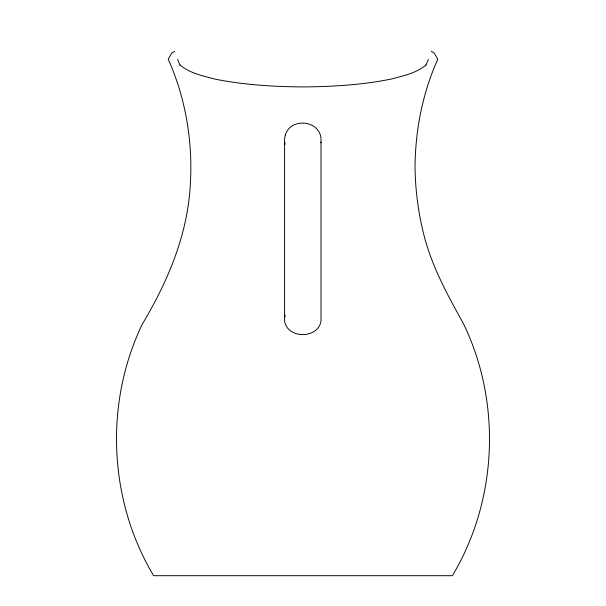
<?xml version="1.0" encoding="UTF-8"?>
<svg xmlns="http://www.w3.org/2000/svg" width="606" height="606" viewBox="0 0 606 606"><rect width="100%" height="100%" fill="white"/><g stroke="black" fill="none" stroke-linecap="round" stroke-linejoin="round"><path stroke-width="0.91" d="M320.854 142.819L320.998 142.152M284.593 317.703L285.184 315.294M425.806 65.501L428.359 59.471M426.003 65.031C416.064 73.265 403.058 75.932 390.893 79.128C361.979 84.931 332.436 86.703 303 86.923C273.564 86.703 244.021 84.931 215.107 79.128C202.942 75.932 189.936 73.265 179.997 65.031M174.71 51.305L171.642 53.192L168.21 59.267C186.603 100.187 193.541 145.857 189.905 190.481C186.118 238.378 166.764 283.161 142.402 324.005C104.224 403.028 108.542 500.397 153.621 575.7L452.379 575.7C497.458 500.397 501.776 403.028 463.598 324.005C448.311 296.213 432.692 268.261 424.541 237.37C418.458 214.282 415.269 190.526 415.034 166.65C415.413 129.828 422.617 92.9 437.79 59.267L434.358 53.192L431.29 51.305M177.641 59.471L180.194 65.501M284.593 142.152L285.062 144.289M285.388 134.896L284.593 138.486L284.593 320.953C287.191 339.155 318.392 339.118 320.998 320.938L320.998 138.486C319.529 120.064 290.645 117.306 285.388 134.896"/></g></svg>
